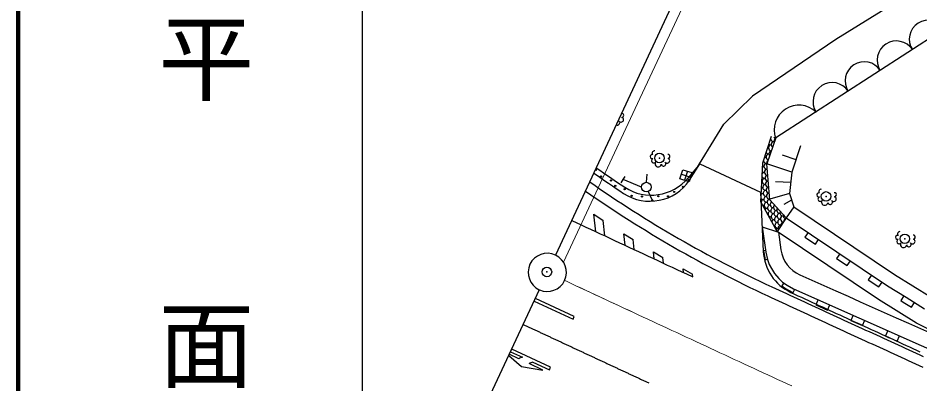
# Model space of a CAD drawing. Units: millimetres, scale not verified. Extents: x 40000 to 680000, y 20000 to 380000.
# Drawn here: x 40000 to 87157, y 321878 to 341021 of the extents above; entities that cross this region are included whole.
import ezdxf
from ezdxf.enums import TextEntityAlignment as Align

# ---------------------------------------------------------------- set-up
doc = ezdxf.new("R2010")
doc.units = ezdxf.units.MM
doc.header["$LTSCALE"] = 1000
doc.header["$PDMODE"] = 32
doc.header["$PDSIZE"] = 500
doc.linetypes.add('CHAIN', pattern=[18.5, 12, -1.5, 3.5, -1.5])
for name, color, linetype, lineweight in [('M-BGD', 7, 'Continuous', 25), ('M-BMK', 2, 'CHAIN', 13), ('M-BMK-SRVR', 3, 'Continuous', 25), ('M-STR-HTXT', 7, 'Continuous', 13), ('M-STR-STRC', 7, 'Continuous', 25), ('M-TTL', 2, 'Continuous', 140), ('M-TTL-BAND', 7, 'Continuous', 25)]:
    doc.layers.add(name, color=color, linetype=linetype, lineweight=lineweight)
doc.layers.add('M-OTRS', color=6, linetype='Continuous')
doc.styles.add('@ＭＳ ゴシック', font='')
doc.styles.get('@ＭＳ ゴシック').set_extended_font_data('@MS Gothic')

msp = doc.modelspace()

# ---------------------------------------------------------------- linework, layer by layer
at = {"layer": 'M-BGD'}
for p, q in [((87376, 370000), (68095, 328622)), ((89159, 343873), (82760, 339895)), ((88439, 340455), (79618, 334759)), ((82760, 339895), (78408, 336928)), ((78408, 336928), (76909, 335463)), ((75110, 332539), (76909, 335463)), ((78943, 333455), (79401, 334833)), ((79618, 334759), (79147, 333392)), ((80919, 334328), (80461, 332950)), ((78843, 331405), (78943, 333455)), ((80680, 333607), (79964, 333843)), ((74610, 332608), (74757, 333086)), ((74757, 333086), (75235, 332939)), ((74996, 333012), (74849, 332535)), ((75640, 333399), (75033, 332664)), ((75235, 332939), (75088, 332461)), ((75110, 332539), (75640, 333399)), ((75640, 333399), (78819, 331920)), ((80461, 332950), (79147, 333392)), ((79305, 331504), (79147, 333392)), ((80461, 332950), (80335, 331837)), ((71532, 332408), (71637, 332570)), ((71637, 332570), (71742, 332732)), ((72602, 332177), (71637, 332570)), ((72852, 332427), (72890, 332861)), ((75088, 332461), (74610, 332608)), ((74684, 332847), (75161, 332700)), ((80400, 332409), (79599, 332444)), ((72954, 331948), (73158, 331492)), ((78819, 331920), (78966, 328816)), ((80335, 331837), (79301, 331553)), ((80335, 331837), (80560, 331153)), ((79689, 329858), (78843, 331405)), ((80170, 330572), (79305, 331504)), ((80446, 331501), (80037, 331274)), ((80560, 331153), (80170, 330572)), ((80560, 331153), (80170, 330572)), ((80170, 330572), (79689, 329858)), ((80170, 330572), (79689, 329858)), ((80170, 330572), (82812, 328795)), ((78905, 330104), (79756, 329813)), ((78905, 330104), (79099, 328779)), ((84987, 326294), (79689, 329858)), ((79756, 329813), (79890, 328895)), ((81306, 329808), (81139, 329559)), ((81139, 329559), (81692, 329187)), ((81692, 329187), (81859, 329436)), ((78975, 328852), (78990, 328755)), ((79086, 328867), (78976, 328851)), ((78990, 328755), (79070, 328371)), ((82965, 328692), (82798, 328443)), ((82812, 328795), (85453, 327018)), ((79070, 328371), (79182, 328414)), ((82798, 328443), (83351, 328071)), ((83351, 328071), (83519, 328320)), ((84625, 327575), (84457, 327326)), ((84457, 327326), (85011, 326954)), ((67251, 326809), (58000, 306957)), ((79928, 327008), (80124, 326878)), ((80035, 327168), (79929, 327008)), ((80124, 326878), (80474, 326682)), ((80532, 326656), (80611, 326833)), ((85011, 326954), (85178, 327203)), ((85453, 327018), (86428, 326418)), ((67049, 326352), (67039, 326356)), ((80474, 326682), (80532, 326656)), ((86306, 326493), (86149, 326237)), ((86428, 326418), (87403, 325817)), ((66976, 326220), (66985, 326216)), ((81829, 326291), (81707, 326017)), ((81707, 326017), (82316, 325746)), ((82316, 325746), (82438, 326020)), ((86979, 325067), (84987, 326294)), ((86149, 326237), (86271, 326162)), ((86271, 326162), (86716, 325888)), ((86716, 325888), (86874, 326143)), ((83657, 325479), (83535, 325205)), ((66406, 324996), (66415, 324992)), ((83535, 325205), (84144, 324934)), ((84144, 324934), (84266, 325208)), ((90180, 323410), (86979, 325067)), ((85484, 324667), (85363, 324392)), ((85363, 324392), (85972, 324122)), ((85972, 324122), (86094, 324396)), ((65741, 323569), (65749, 323565)), ((65812, 323701), (65804, 323705)), ((65649, 323371), (65656, 323365)), ((65686, 323429), (65677, 323433))]:
    msp.add_line(p, q, dxfattribs=at)
for points in [[(80560, 331153), (85832, 327607), (87748, 326427), (90841, 324826), (93936, 323531)], [(78905, 330104), (79099, 328779), (79181, 328387), (79279, 328133), (79392, 327919), (79558, 327657), (79780, 327392), (79972, 327210), (80221, 327044), (80549, 326860), (90643, 322374), (100767, 317953), (103727, 316673)], [(79417, 326960), (79606, 326873), (79794, 326786), (79982, 326699), (80171, 326612), (80359, 326525), (80548, 326437), (80736, 326350), (80924, 326263), (81113, 326176), (81301, 326089), (81490, 326002), (81678, 325915), (81866, 325828), (82055, 325741), (82243, 325655), (82432, 325568), (82620, 325481), (82808, 325394), (82997, 325307), (83185, 325221), (83374, 325134), (83562, 325047), (83751, 324961), (83939, 324874), (84128, 324788), (84316, 324701), (84504, 324615), (84693, 324528), (84881, 324442), (85070, 324355), (85258, 324269), (85447, 324183), (85635, 324096), (85824, 324010), (86012, 323924), (86201, 323838), (86389, 323751), (86578, 323665), (86767, 323579), (86955, 323493), (87144, 323407), (87332, 323321)], [(79196, 326490), (79384, 326403), (79573, 326315), (79761, 326228), (79950, 326141), (80138, 326054), (80327, 325967), (80515, 325880), (80704, 325792), (80892, 325705), (81080, 325618), (81269, 325531), (81457, 325444), (81646, 325357), (81834, 325270), (82023, 325184), (82211, 325097), (82400, 325010), (82588, 324923), (82777, 324836), (82965, 324749), (83154, 324663), (83342, 324576), (83531, 324489), (83720, 324403), (83908, 324316), (84097, 324230), (84285, 324143), (84474, 324056), (84662, 323970), (84851, 323884), (85040, 323797), (85228, 323711), (85417, 323624), (85605, 323538), (85794, 323452), (85983, 323366), (86171, 323279), (86360, 323193), (86549, 323107), (86737, 323021), (86926, 322935), (87115, 322849), (87303, 322763)], [(80413, 326665), (80596, 326581), (80778, 326496), (80960, 326412), (81142, 326328), (81324, 326244), (81507, 326160), (81689, 326075), (81871, 325991), (82053, 325907), (82236, 325823), (82418, 325739), (82600, 325655), (82783, 325571), (82965, 325487), (83147, 325403), (83329, 325320), (83512, 325236), (83694, 325152), (83876, 325068), (84058, 324984), (84241, 324901), (84423, 324817), (84605, 324733), (84788, 324650), (84970, 324566), (85152, 324482), (85335, 324399), (85517, 324315), (85699, 324232), (85882, 324149), (86064, 324065), (86246, 323982), (86429, 323898), (86611, 323815), (86793, 323732), (86976, 323649), (87158, 323565)]]:
    msp.add_lwpolyline(points, dxfattribs=at)
for centre, radius in [((70481, 332732), 30), ((71006, 332519), 30), ((75057, 332560), 30), ((71227, 332242), 30), ((71715, 332070), 30), ((72852, 332177), 250), ((74759, 332189), 30), ((72080, 331722), 30), ((72624, 331687), 30), ((73481, 331698), 30), ((73984, 331692), 30), ((74304, 331922), 30), ((73166, 331480), 30)]:
    msp.add_circle(centre, radius, dxfattribs=at)
for centre, radius, start, end in [((87600, 339911), 1000, 32.9515, 212.9515), ((85921, 338823), 1000, 32.9515, 212.9515), ((84243, 337735), 1000, 32.9515, 212.9515), ((82565, 336648), 1000, 32.9515, 212.9515), ((80828, 335169), 1296, 46.1648, 199.7383), ((71527, 335703), 129, 221.7005, 70.3251), ((71565, 335928), 104, 91.5359, 97.7101), ((71565, 335928), 104, 272.9201, 91.5359), ((71339, 335537), 119, 235.703, 241.835), ((71339, 335537), 119, 241.835, 45.2362), ((79392, 334231), 156, 94.7918, 266.4215), ((79366, 334543), 156, 229.8508, 274.7918), ((79509, 334712), 156, 187.9298, 274.7918), ((79535, 334400), 156, 94.7918, 236.7502), ((79678, 334569), 156, 120.3577, 201.6828), ((79651, 334881), 156, 214.9701, 253.7498), ((73162, 333774), 107, 75.1877, 284.218), ((73275, 333955), 115, 76.3496, 222.4089), ((73980, 333784), 104, 272.9201, 97.7101), ((79249, 334062), 156, 212.3848, 274.7918), ((79275, 333750), 156, 94.7918, 249.385), ((79249, 334062), 156, 94.7918, 110.8363), ((79223, 334374), 156, 260.5219, 274.7918), ((79418, 333919), 156, 103.7451, 218.2954), ((73236, 333559), 121, 113.0444, 315.0217), ((73469, 333399), 166, 153.2259, 349.31), ((73753, 333393), 119, 187.5705, 45.2362), ((73942, 333559), 129, 221.7005, 70.3251), ((79132, 333581), 156, 188.2252, 274.7918), ((79158, 333269), 156, 94.7918, 274.4713), ((79132, 333581), 156, 94.7918, 134.9958), ((79106, 333893), 156, 245.4822, 274.7918), ((79301, 333438), 156, 127.6069, 194.4336), ((70211, 333082), 30, 199.4499, 110.5515), ((105357, 382976), 60930, 234.80051, 236.49611), ((79042, 332788), 156, 94.7918, 143.9732), ((79015, 333100), 156, 232.2759, 274.7918), ((79015, 333100), 156, 94.7918, 122.1637), ((78989, 333412), 156, 249.207, 274.7918), ((79184, 332957), 156, 95.1124, 274.4713), ((105357, 382976), 61230, 234.85102, 236.61285), ((73039, 333938), 2500, 236.6129, 325.9679), ((73104, 334254), 2500, 236.4961, 320.4936), ((78925, 332307), 156, 94.7918, 101.1274), ((78899, 332619), 156, 268.5485, 274.7918), ((79042, 332788), 156, 210.4664, 274.7918), ((79068, 332476), 156, 94.7918, 274.7918), ((79211, 332645), 156, 95.1124, 274.4713), ((79237, 332333), 156, 95.1124, 274.4713), ((105357, 382976), 61730, 234.93409, 245.14878), ((78951, 331995), 156, 94.7918, 117.4782), ((78925, 332307), 156, 253.3123, 274.7918), ((79094, 332164), 156, 94.7918, 274.7918), ((79120, 331852), 156, 94.7918, 274.7918), ((79263, 332021), 156, 95.1124, 274.4713), ((81985, 331948), 115, 76.3496, 222.4089), ((105357, 382976), 62250, 235.01905, 245.14878), ((79003, 331371), 156, 94.7918, 171.0831), ((78977, 331683), 156, 217.0948, 274.7918), ((78977, 331683), 156, 94.7918, 137.3448), ((78951, 331995), 156, 236.9614, 274.7918), ((79146, 331540), 156, 94.7918, 274.7918), ((79289, 331709), 156, 95.1124, 274.4713), ((79315, 331397), 156, 95.1124, 274.7918), ((81873, 331767), 107, 75.1877, 284.218), ((81946, 331552), 121, 113.0444, 315.0217), ((82652, 331553), 129, 221.7005, 70.3251), ((82690, 331777), 104, 272.9201, 97.7101), ((79003, 331371), 156, 246.2482, 274.7918), ((79029, 331059), 156, 94.7918, 117.6931), ((79172, 331228), 156, 94.7918, 274.7918), ((79198, 330916), 156, 94.7918, 148.1866), ((79341, 331085), 156, 94.7918, 274.7918), ((79458, 331566), 156, 213.1278, 232.5709), ((79484, 331254), 156, 118.5336, 274.7918), ((79510, 330942), 156, 94.7918, 274.7918), ((79653, 331111), 156, 128.472, 274.7918), ((79822, 330969), 156, 138.2785, 274.7918), ((82179, 331393), 166, 153.2259, 349.31), ((82464, 331386), 119, 187.5705, 45.2362), ((79198, 330916), 156, 269.1447, 274.7918), ((79225, 330604), 156, 94.7918, 100.2018), ((79368, 330773), 156, 94.7918, 274.7918), ((79394, 330461), 156, 94.7918, 129.794), ((79537, 330630), 156, 94.7918, 274.7918), ((79680, 330800), 156, 94.7918, 274.7918), ((79706, 330488), 156, 94.7918, 274.7918), ((79849, 330657), 156, 94.7918, 274.7918), ((79991, 330826), 156, 148.2493, 274.7918), ((80018, 330514), 156, 94.7918, 272.7728), ((80161, 330683), 156, 158.7299, 262.3621), ((79563, 330318), 156, 94.7918, 163.3115), ((79563, 330318), 156, 254.0198, 274.7918), ((79589, 330007), 156, 94.7918, 112.539), ((79732, 330176), 156, 94.7918, 274.7918), ((79875, 330345), 156, 94.7918, 274.7918), ((79901, 330033), 156, 94.7918, 206.1617), ((80044, 330202), 156, 96.8696, 195.276), ((80187, 330371), 156, 109.9835, 182.1622), ((79758, 329864), 156, 94.7918, 142.4308), ((85991, 329550), 107, 75.1877, 284.218), ((86103, 329731), 115, 76.3496, 222.4089), ((86808, 329560), 104, 272.9201, 97.7101), ((86064, 329336), 121, 113.0444, 315.0217), ((86298, 329176), 166, 153.2259, 349.31), ((86582, 329169), 119, 187.5705, 45.2362), ((86770, 329336), 129, 221.7005, 70.3251), ((81463, 328934), 2500, 182.7019, 245.1796), ((81572, 329141), 1700, 188.3233, 245.8504), ((774538, 1874691), 1695490, 245.85036, 246.59661), ((67673, 327715), 1000, 245.0159, 245.5968)]:
    msp.add_arc(centre, radius, start, end, dxfattribs=at)
for p in [(73537, 333697), (82247, 331690), (86365, 329473)]:
    msp.add_point(p, dxfattribs=at)
at = {"layer": 'M-BMK'}
for points in [[(68579, 327293), (68670, 327251), (68920, 327134), (69171, 327017), (69422, 326900), (69673, 326783), (69923, 326666), (70174, 326549), (70425, 326432), (70676, 326316), (70926, 326199), (71177, 326082), (71428, 325965), (71679, 325848), (71929, 325731), (72180, 325615), (72431, 325498), (72682, 325381), (72933, 325264), (73183, 325148), (73434, 325031), (73685, 324914), (73936, 324797), (74187, 324681), (74437, 324564), (74688, 324448), (74939, 324331), (75190, 324214), (75441, 324098), (75692, 323981), (75943, 323865), (76194, 323748), (76445, 323632), (76696, 323516), (76947, 323399), (77198, 323283), (77449, 323167), (77700, 323050), (77951, 322934), (78202, 322818), (78453, 322702), (78704, 322586), (78955, 322469), (79206, 322353), (79457, 322237), (79709, 322121), (79960, 322005), (80211, 321890), (80462, 321774)], [(69171, 327017), (69923, 326666), (70425, 326432), (70926, 326199), (71428, 325965), (71679, 325848), (72180, 325615), (72431, 325498), (72682, 325381), (72933, 325264), (73183, 325148), (73434, 325031), (73685, 324914), (73936, 324797), (74187, 324681), (74437, 324564), (74688, 324448), (74939, 324331), (75190, 324214), (75441, 324098), (75692, 323981), (75943, 323865), (76194, 323748), (76445, 323632), (76696, 323516), (76947, 323399), (77198, 323283), (77449, 323167), (77700, 323050), (77951, 322934), (78202, 322818), (78453, 322702), (78704, 322586), (78955, 322469), (79206, 322353), (79457, 322237), (79709, 322121), (79960, 322005), (80211, 321890), (80462, 321774)]]:
    msp.add_lwpolyline(points, dxfattribs=at)
at = {"layer": 'M-BMK-SRVR'}
for start, end in [(65.0159, 245.0159), (245.5968, 64.4046)]:
    msp.add_arc((67673, 327715), 1000, start, end, dxfattribs=at)
at = {"layer": 'M-OTRS'}
msp.add_point((67651, 327739), dxfattribs=at)
at = {"layer": 'M-STR-HTXT'}
for p, q in [((72394, 336548), (76620, 345611)), ((68522, 328244), (72394, 336548))]:
    msp.add_line(p, q, dxfattribs=at)
at = {"layer": 'M-STR-STRC'}
for p, q in [((70204, 329845), (70109, 330759)), ((70109, 330759), (70595, 330434)), ((68950, 330430), (69436, 330203)), ((69436, 330203), (69687, 330087)), ((70679, 329624), (70595, 330434)), ((69687, 330087), (69937, 329970)), ((69937, 329970), (70188, 329853)), ((70188, 329853), (70439, 329736)), ((70439, 329736), (70690, 329619)), ((71736, 329131), (71673, 329737)), ((71673, 329737), (72157, 329434)), ((70690, 329619), (70940, 329502)), ((70940, 329502), (71191, 329385)), ((71191, 329385), (71442, 329268)), ((71442, 329268), (71692, 329152)), ((72211, 328910), (72157, 329434)), ((71692, 329152), (71943, 329035)), ((71943, 329035), (72194, 328918)), ((72194, 328918), (72444, 328801)), ((72444, 328801), (72695, 328684)), ((73268, 328417), (73230, 328783)), ((73230, 328783), (73712, 328500)), ((72695, 328684), (72945, 328568)), ((72945, 328568), (73196, 328451)), ((73196, 328451), (73447, 328334)), ((73447, 328334), (73697, 328217)), ((73697, 328217), (73948, 328101)), ((73744, 328196), (73712, 328500)), ((73948, 328101), (74199, 327984)), ((74199, 327984), (74449, 327867)), ((74449, 327867), (74700, 327751)), ((74700, 327751), (74950, 327634)), ((74780, 327894), (75260, 327630)), ((74800, 327704), (74780, 327894)), ((74950, 327634), (75276, 327483)), ((75276, 327483), (75260, 327630)), ((69080, 325404), (67049, 326352)), ((66985, 326216), (69017, 325268)), ((69017, 325268), (69080, 325404)), ((66415, 324992), (66900, 324766)), ((65749, 323565), (66376, 323272)), ((67844, 322753), (65812, 323701)), ((65656, 323365), (66322, 322801)), ((66176, 323200), (65686, 323429)), ((66322, 322801), (67445, 322608)), ((67445, 322608), (66720, 322946)), ((66920, 323019), (67781, 322617)), ((67781, 322617), (67844, 322753))]:
    msp.add_line(p, q, dxfattribs=at)
msp.add_lwpolyline([(66900, 324766), (66940, 324747), (66980, 324728), (67020, 324710), (67060, 324691), (67100, 324672), (67140, 324654), (67180, 324635), (67220, 324616), (67260, 324598), (67300, 324579), (67340, 324561), (67380, 324542), (67420, 324523), (67460, 324505), (67500, 324486), (67540, 324467), (67580, 324449), (67620, 324430), (67660, 324411), (67700, 324393), (67740, 324374), (67780, 324355), (67820, 324337), (67860, 324318), (67900, 324299), (67940, 324281), (67980, 324262), (68020, 324244), (68060, 324225), (68100, 324206), (68140, 324188), (68180, 324169), (68220, 324150), (68260, 324132), (68300, 324113), (68340, 324094), (68380, 324076), (68420, 324057), (68460, 324038), (68500, 324020), (68540, 324001), (68580, 323983), (68620, 323964), (68660, 323945), (68700, 323927), (68740, 323908), (68780, 323889), (68820, 323871), (68860, 323852), (68900, 323833), (68940, 323815), (68980, 323796), (69020, 323777), (69060, 323759), (69100, 323740), (69140, 323722), (69180, 323703), (69220, 323684), (69260, 323666), (69300, 323647), (69340, 323628), (69380, 323610), (69420, 323591), (69460, 323572), (69500, 323554), (69540, 323535), (69580, 323516), (69620, 323498), (69660, 323479), (69700, 323460), (69740, 323442), (69780, 323423), (69820, 323405), (69860, 323386), (69900, 323367), (69940, 323349), (69980, 323330), (70020, 323311), (70060, 323293), (70100, 323274), (70140, 323255), (70180, 323237), (70220, 323218), (70260, 323200), (70300, 323181), (70340, 323162), (70380, 323144), (70420, 323125), (70460, 323106), (70500, 323088), (70540, 323069), (70580, 323050), (70620, 323032), (70660, 323013), (70700, 322994), (70740, 322976), (70780, 322957), (70820, 322939), (70860, 322920), (70900, 322901), (70940, 322883), (70980, 322864), (71020, 322845), (71060, 322827), (71100, 322808), (71140, 322789), (71180, 322771), (71220, 322752), (71260, 322734), (71300, 322715), (71340, 322696), (71380, 322678), (71420, 322659), (71460, 322640), (71500, 322622), (71540, 322603), (71581, 322585), (71621, 322566), (71661, 322547), (71701, 322529), (71741, 322510), (71781, 322491), (71821, 322473), (71861, 322454), (71901, 322435), (71941, 322417), (71981, 322398), (72021, 322380), (72061, 322361), (72101, 322342), (72141, 322324), (72181, 322305), (72221, 322286), (72261, 322268), (72301, 322249), (72341, 322231), (72381, 322212), (72421, 322193), (72461, 322175), (72501, 322156), (72541, 322137), (72581, 322119), (72621, 322100), (72661, 322082), (72701, 322063), (72741, 322044), (72781, 322026), (72821, 322007), (72861, 321988), (72902, 321970), (72942, 321951), (72982, 321933)], dxfattribs=at)
for centre, radius, start, end in [((66616, 322302), 1000, 103.9125, 116.0897), ((66987, 322523), 500, 97.7538, 122.2484)]:
    msp.add_arc(centre, radius, start, end, dxfattribs=at)
at = {"layer": 'M-TTL'}
msp.add_line((40000, 380000), (40000, 20000), dxfattribs=at)
at = {"layer": 'M-TTL-BAND'}
msp.add_line((58000, 370000), (58000, 20000), dxfattribs=at)

# ---------------------------------------------------------------- texts
at = {"layer": 'M-TTL-BAND', "style": '@ＭＳ ゴシック'}
msp.add_text('平\u3000\u3000面\u3000\u3000図', height=3666, rotation=270, dxfattribs=at).set_placement((49777, 306475), align=Align.MIDDLE_RIGHT)

doc.saveas('drawing.dxf')
